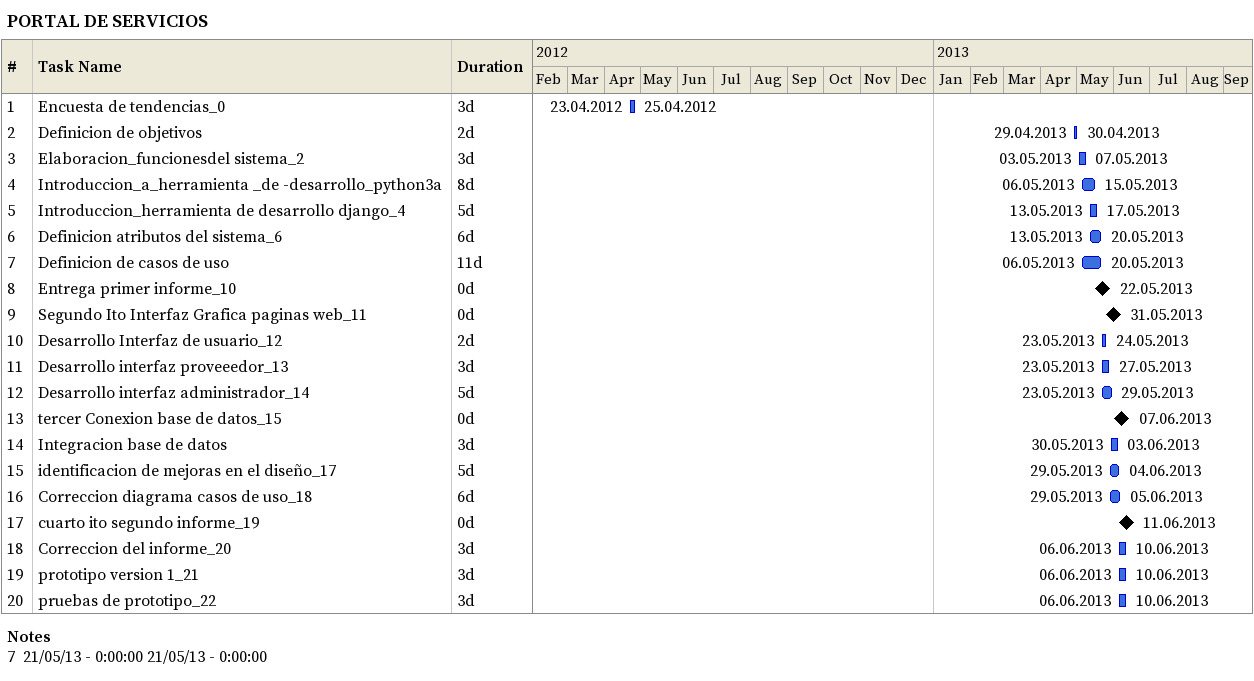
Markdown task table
PORTAL DE SERVICIOS

| ID | Task | Duration | Start | Finish |
|---|---|---|---|---|
| 1 | Encuesta de tendencias_0 | 3d | 2012-04-23 | 2012-04-25 |
| 2 | Definicion de objetivos | 2d | 2013-04-29 | 2013-04-30 |
| 3 | Elaboracion_funcionesdel sistema_2 | 3d | 2013-05-03 | 2013-05-07 |
| 4 | Introduccion_a_herramienta _de -desarrollo_python3a | 8d | 2013-05-06 | 2013-05-15 |
| 5 | Introduccion_herramienta de desarrollo django_4 | 5d | 2013-05-13 | 2013-05-17 |
| 6 | Definicion atributos del sistema_6 | 6d | 2013-05-13 | 2013-05-20 |
| 7 | Definicion de casos de uso | 11d | 2013-05-06 | 2013-05-20 |
| 8 | Entrega primer informe_10 | 0d | 2013-05-22 | 2013-05-22 |
| 9 | Segundo Ito Interfaz Grafica paginas web_11 | 0d | 2013-05-31 | 2013-05-31 |
| 10 | Desarrollo Interfaz de usuario_12 | 2d | 2013-05-23 | 2013-05-24 |
| 11 | Desarrollo interfaz proveeedor_13 | 3d | 2013-05-23 | 2013-05-27 |
| 12 | Desarrollo interfaz administrador_14 | 5d | 2013-05-23 | 2013-05-29 |
| 13 | tercer Conexion base de datos_15 | 0d | 2013-06-07 | 2013-06-07 |
| 14 | Integracion base de datos | 3d | 2013-05-30 | 2013-06-03 |
| 15 | identificacion de mejoras en el diseño_17 | 5d | 2013-05-29 | 2013-06-04 |
| 16 | Correccion diagrama casos de uso_18 | 6d | 2013-05-29 | 2013-06-05 |
| 17 | cuarto ito segundo informe_19 | 0d | 2013-06-11 | 2013-06-11 |
| 18 | Correccion del informe_20 | 3d | 2013-06-06 | 2013-06-10 |
| 19 | prototipo version 1_21 | 3d | 2013-06-06 | 2013-06-10 |
| 20 | pruebas de prototipo_22 | 3d | 2013-06-06 | 2013-06-10 |

Notes
- 7: 21/05/13 - 0:00:00 21/05/13 - 0:00:00
